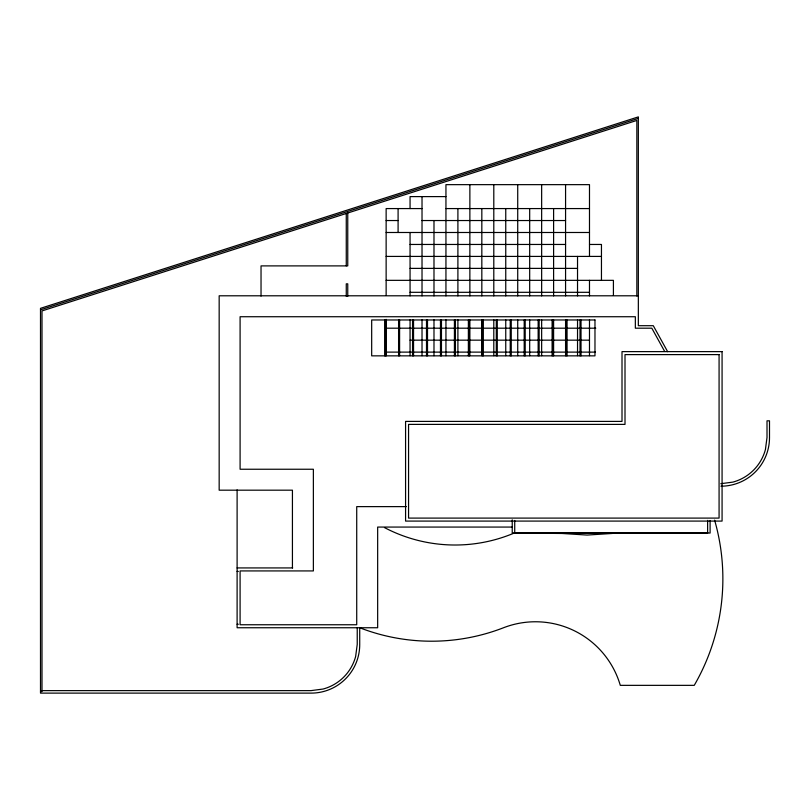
<?xml version="1.0" encoding="UTF-8"?>
<svg xmlns="http://www.w3.org/2000/svg" width="810" height="810" viewBox="0 0 810 810"><rect width="100%" height="100%" fill="white"/><g stroke="black" fill="none" stroke-linecap="round" stroke-linejoin="round"><path stroke-width="1.21" d="M40.5 309.825L638.341 118.382M720.789 483.702L732.868 482.112A46.038 46.038 0 0 0 765.42 449.56L767.009 437.481L767.009 420.825L769.5 420.825L769.5 437.643A48.549 48.549 0 0 1 720.951 486.192M445.945 196.607L410.062 196.607L410.062 208.575M422.02 208.575L386.137 208.575L386.137 295.458M445.945 208.575L589.488 208.575M386.137 220.533L398.095 220.533M422.02 220.533L565.572 220.533M386.137 232.49L589.488 232.49M410.062 244.458L565.572 244.458M589.488 244.458L601.455 244.458L601.455 280.341M386.137 256.416L601.455 256.416M410.062 268.383L577.53 268.383M386.137 280.341L613.413 280.341L613.413 295.458M410.062 292.309L589.488 292.309M638.341 295.792L219.166 295.792L219.166 490.182L292.43 490.182L292.43 567.931M386.137 328.192L481.828 328.192M483.033 328.192L595.785 328.192M410.062 340.159L481.828 340.159M483.033 340.159L589.488 340.159M386.137 352.117L481.828 352.117M483.033 352.117L595.471 352.117M406.367 506.625L356.724 506.625L356.724 624.753L240.094 624.753L240.094 570.928L313.369 570.928L313.369 469.243L240.094 469.243L240.094 316.73L635.344 316.73L635.344 328.192L651.817 328.192L664.656 351.418M512.234 527.067L377.662 527.067L377.662 627.75L237.107 627.75L237.107 489.868M514.725 532.798L707.616 532.798M237.107 567.931L292.693 567.931M237.107 571.425L238.353 571.425M237.107 624.257L238.353 624.257M41.998 690.626L311.01 690.626L323.089 689.037A46.038 46.038 0 0 0 355.641 656.485L357.23 644.406L357.23 627.75M40.5 691.619L41.998 691.619L41.998 310.918L636.842 120.427L636.842 296.045M667.642 351.672L653.285 325.701L638.341 325.701L638.341 116.883L40.5 308.337L40.5 693.117L311.172 693.117A48.549 48.549 0 0 0 359.721 644.568L359.721 627.75A198.784 198.784 0 0 0 503.516 627.75A88.361 88.361 0 0 1 620.298 685.351L694.241 685.351A212.615 212.615 0 0 0 714.612 520.141M710.107 520.526L710.107 533.041L512.234 533.041L512.234 519.848M707.616 520.395L707.616 533.041M589.488 256.416L589.488 184.65L445.945 184.65L445.945 295.893M589.488 280.341L589.488 295.893M589.488 319.818L589.488 355.671M581.023 319.97L581.023 355.853M580.021 319.97L580.021 355.853M577.53 256.416L577.53 295.893M577.53 319.818L577.53 355.671M567.061 319.97L567.061 355.853M566.068 319.97L566.068 355.853M565.572 184.65L565.572 295.893M565.572 319.818L565.572 355.671M553.605 208.575L553.605 295.893M553.605 319.818L553.605 355.671M553.108 319.97L553.108 355.853M552.106 319.97L552.106 355.853M541.647 184.65L541.647 295.893M541.647 319.818L541.647 355.671M539.146 319.97L539.146 355.853M538.154 319.97L538.154 355.853M529.679 208.575L529.679 295.893M529.679 319.818L529.679 355.671M525.194 319.97L525.194 355.853M524.202 319.97L524.202 355.853M517.722 184.65L517.722 295.893M517.722 319.818L517.722 355.671M514.725 520.455L514.725 533.041M511.242 319.97L511.242 355.853M510.239 319.97L510.239 355.853M505.754 208.575L505.754 295.893M505.754 319.818L505.754 355.671M497.279 319.97L497.279 355.853M496.287 319.97L496.287 355.853M493.796 184.65L493.796 295.893M493.796 319.818L493.796 355.671M483.327 319.97L483.327 355.853M482.335 319.97L482.335 355.853M481.828 208.575L481.828 295.893M481.828 319.818L481.828 355.671M469.871 184.65L469.871 295.893M469.871 319.818L469.871 355.671M469.375 319.97L469.375 355.853M468.372 319.97L468.372 355.853M457.903 208.575L457.903 295.893M457.903 319.818L457.903 355.701M455.412 319.97L455.412 355.853M454.42 319.97L454.42 355.853M445.945 319.818L445.945 355.701M441.46 319.97L441.46 355.853M440.468 319.97L440.468 355.853M433.988 220.533L433.988 295.893M433.988 319.818L433.988 355.701M427.508 319.97L427.508 355.853M426.505 319.97L426.505 355.853M422.02 196.607L422.02 295.893M422.02 319.818L422.02 355.701M413.546 319.97L413.546 355.853M412.553 319.97L412.553 355.853M410.062 232.49L410.062 295.893M410.062 319.818L410.062 355.701M399.593 319.97L399.593 355.853M398.591 319.97L398.591 355.853M398.095 208.575L398.095 232.49M386.137 319.383L386.137 355.894M385.641 319.97L385.641 355.853M384.639 319.97L384.639 355.853M347.753 213L347.753 265.893L261.033 265.893L261.033 296.106M347.753 296.298L347.753 283.834L346.265 283.834L346.265 296.298M346.265 213.486L346.265 265.893M615.762 532.838A46.707 46.707 0 0 1 612.026 533.476L587.058 535.066L562.079 533.476L514.228 533.041A151.895 151.895 0 0 1 384.466 527.583M594.975 319.97L371.679 319.97L371.679 355.853L594.975 355.853L594.975 319.97M722.074 351.621L622.009 351.621L622.009 421.402L405.577 421.402L405.577 521.083L722.074 521.083L722.074 351.621M719.077 354.608L625.006 354.608L625.006 424.389L408.564 424.389L408.564 518.096L719.077 518.096L719.077 354.608"/></g></svg>
